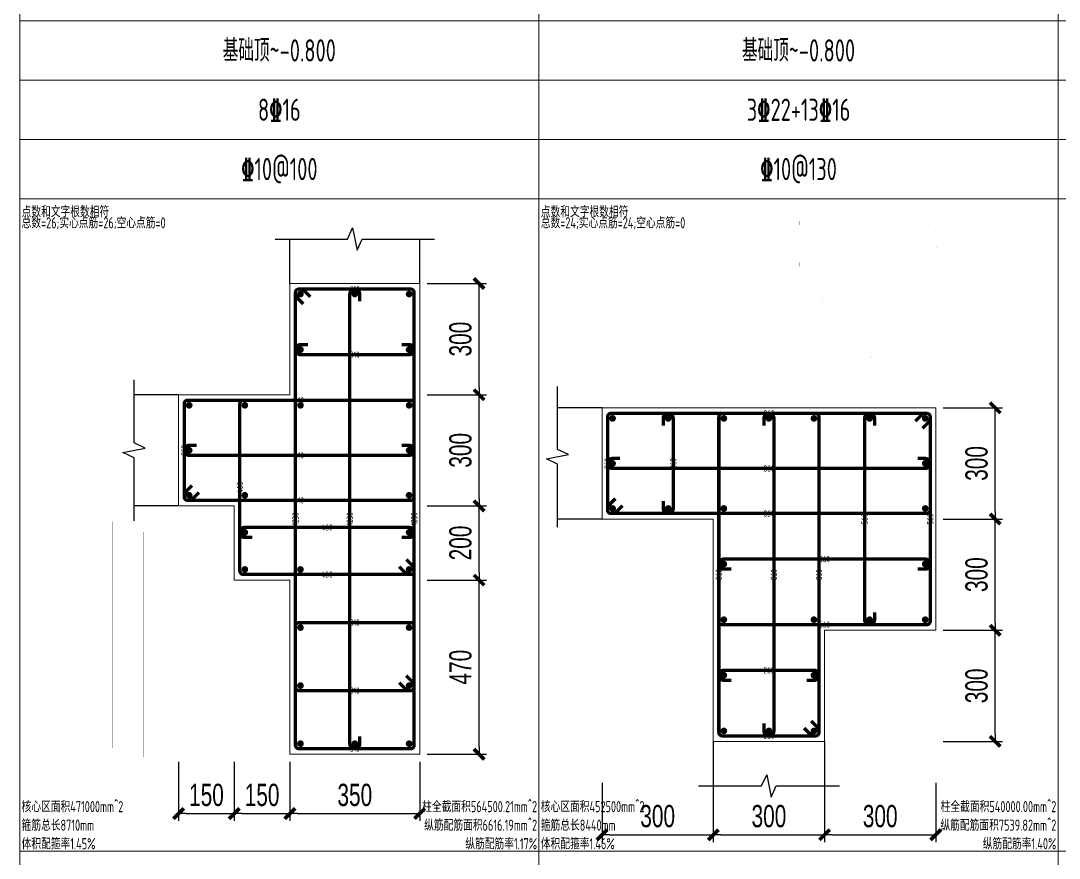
# Model space of a CAD drawing. Extents: x 5874492 to 7194610, y -939842 to -279257.
# Drawn here: x 6407375 to 6421375, y -471373 to -460077 of the extents above; entities that cross this region are included whole.
import ezdxf
from ezdxf.enums import TextEntityAlignment as Align

# ---------------------------------------------------------------- set-up
doc = ezdxf.new("R2010")
doc.units = 0
doc.header["$LTSCALE"] = 1000
for name, color, linetype, lineweight in [('S-大样-REIN', 1, 'Continuous', 20), ('S-大样-实线', 2, 'Continuous', 20), ('S-板-楼板负筋', 1, 'Continuous', 20), ('S-通用-TAB', 7, 'Continuous', 20)]:
    doc.layers.add(name, color=color, linetype=linetype, lineweight=lineweight)
for name, color, linetype in [('S-大样-实线-pdx', 7, 'Continuous'), ('z-计算配筋', 7, 'Continuous'), ('z-详图标注', 3, 'Continuous')]:
    doc.layers.add(name, color=color, linetype=linetype)
doc.layers.add('箍筋长度', color=3, linetype='Continuous', plot=False)
doc.layers.add('配箍校核', color=34, linetype='Continuous', plot=False)
doc.styles.add('BW_Dim', font='Bweng.shx', dxfattribs={"width": 0.7, "bigfont": 'hztxt.shx'})
doc.styles.add('BW_Rein', font='tssdeng.shx', dxfattribs={"width": 0.7, "bigfont": 'hztxt.shx'})
doc.dimstyles.new('Cyz_20_100', dxfattribs={"dimtxt": 300, "dimasz": 100, "dimexe": 100, "dimexo": 100, "dimgap": 100, "dimtad": 1, "dimdec": 0, "dimlfac": 0.2, "dimzin": 0, "dimdsep": 46, "dimtxsty": 'BW_Dim', "dimblk": '_bwk', "dimcen": 0, "dimclrt": 7, "dimadec": 0, "dimazin": 0, "dimtfac": 1, "dimtdec": 0, "dimtix": 1, "dimtmove": 2, "dimatfit": 0, "dimfxl": 0, "dimtolj": 1, "dimtzin": 0, "dimarcsym": 0})

# ---------------------------------------------------------------- blocks, each defined once
blk = doc.blocks.new('_bwk')
blk.add_line((-1, 0), (0, 0))
at = {"const_width": 0.5}
blk.add_lwpolyline([(-0.7, -0.7), (0.7, 0.7)], dxfattribs=at)
blk = doc.blocks.new('*D2159')
at = {"layer": 'Defpoints', "color": 0, "transparency": 16777216}
for p in [(6419711, -468298), (6420511, -468298), (6419711, -469798)]:
    blk.add_point(p, dxfattribs=at)
at = {"layer": 'z-详图标注', "color": 0, "lineweight": -2, "transparency": 16777216}
for p, q in [((6419811, -468298), (6420611, -468298)), ((6420511, -469698), (6420511, -468398)), ((6419811, -469798), (6420611, -469798))]:
    blk.add_line(p, q, dxfattribs=at)
at = {"layer": 'z-详图标注', "color": 0, "lineweight": -2, "transparency": 16777216, "xscale": 100, "yscale": 100, "zscale": 100}
for p, rotation in [((6420511, -468298), 90), ((6420511, -469798), 270)]:
    blk.add_blockref('_bwk', p, dxfattribs=dict(at, rotation=rotation))
at = {"layer": 'z-详图标注', "color": 7, "transparency": 16777216, "insert": (6420261, -469048), "char_height": 300, "attachment_point": 5, "rotation": 90, "style": 'BW_Dim'}
blk.add_mtext('\\A1;300', dxfattribs=at)
blk = doc.blocks.new('*D2160')
at = {"layer": 'Defpoints', "color": 0, "transparency": 16777216}
for p in [(6419711, -466798), (6420511, -466798), (6419711, -468298)]:
    blk.add_point(p, dxfattribs=at)
at = {"layer": 'z-详图标注', "color": 0, "lineweight": -2, "transparency": 16777216}
for p, q in [((6419811, -466798), (6420611, -466798)), ((6420511, -468198), (6420511, -466898)), ((6419811, -468298), (6420611, -468298))]:
    blk.add_line(p, q, dxfattribs=at)
at = {"layer": 'z-详图标注', "color": 0, "lineweight": -2, "transparency": 16777216, "xscale": 100, "yscale": 100, "zscale": 100}
for p, rotation in [((6420511, -466798), 90), ((6420511, -468298), 270)]:
    blk.add_blockref('_bwk', p, dxfattribs=dict(at, rotation=rotation))
at = {"layer": 'z-详图标注', "color": 7, "transparency": 16777216, "insert": (6420261, -467548), "char_height": 300, "attachment_point": 5, "rotation": 90, "style": 'BW_Dim'}
blk.add_mtext('\\A1;300', dxfattribs=at)
blk = doc.blocks.new('*D2161')
at = {"layer": 'Defpoints', "color": 0, "transparency": 16777216}
for p in [(6419711, -465298), (6420511, -465298), (6419711, -466798)]:
    blk.add_point(p, dxfattribs=at)
at = {"layer": 'z-详图标注', "color": 0, "lineweight": -2, "transparency": 16777216}
for p, q in [((6419811, -465298), (6420611, -465298)), ((6420511, -466698), (6420511, -465398)), ((6419811, -466798), (6420611, -466798))]:
    blk.add_line(p, q, dxfattribs=at)
at = {"layer": 'z-详图标注', "color": 0, "lineweight": -2, "transparency": 16777216, "xscale": 100, "yscale": 100, "zscale": 100}
for p, rotation in [((6420511, -465298), 90), ((6420511, -466798), 270)]:
    blk.add_blockref('_bwk', p, dxfattribs=dict(at, rotation=rotation))
at = {"layer": 'z-详图标注', "color": 7, "transparency": 16777216, "insert": (6420261, -466048), "char_height": 300, "attachment_point": 5, "rotation": 90, "style": 'BW_Dim'}
blk.add_mtext('\\A1;300', dxfattribs=at)
blk = doc.blocks.new('*D2162')
at = {"layer": 'Defpoints', "color": 0, "transparency": 16777216}
for p in [(6415211, -470257), (6416711, -470257), (6416711, -471057)]:
    blk.add_point(p, dxfattribs=at)
at = {"layer": 'z-详图标注', "color": 0, "lineweight": -2, "transparency": 16777216}
for p, q in [((6415211, -470357), (6415211, -471157)), ((6416711, -470357), (6416711, -471157)), ((6415311, -471057), (6416611, -471057))]:
    blk.add_line(p, q, dxfattribs=at)
at = {"layer": 'z-详图标注', "color": 0, "lineweight": -2, "transparency": 16777216, "xscale": 100, "yscale": 100, "zscale": 100, "rotation": 180}
blk.add_blockref('_bwk', (6415211, -471057), dxfattribs=at)
at = {"layer": 'z-详图标注', "color": 0, "lineweight": -2, "transparency": 16777216, "xscale": 100, "yscale": 100, "zscale": 100}
blk.add_blockref('_bwk', (6416711, -471057), dxfattribs=at)
at = {"layer": 'z-详图标注', "color": 7, "transparency": 16777216, "insert": (6415961, -470807), "char_height": 300, "attachment_point": 5, "style": 'BW_Dim'}
blk.add_mtext('\\A1;300', dxfattribs=at)
blk = doc.blocks.new('*D2163')
at = {"layer": 'Defpoints', "color": 0, "transparency": 16777216}
for p in [(6416711, -470257), (6418211, -470257), (6418211, -471057)]:
    blk.add_point(p, dxfattribs=at)
at = {"layer": 'z-详图标注', "color": 0, "lineweight": -2, "transparency": 16777216}
for p, q in [((6416711, -470357), (6416711, -471157)), ((6418211, -470357), (6418211, -471157)), ((6416811, -471057), (6418111, -471057))]:
    blk.add_line(p, q, dxfattribs=at)
at = {"layer": 'z-详图标注', "color": 0, "lineweight": -2, "transparency": 16777216, "xscale": 100, "yscale": 100, "zscale": 100, "rotation": 180}
blk.add_blockref('_bwk', (6416711, -471057), dxfattribs=at)
at = {"layer": 'z-详图标注', "color": 0, "lineweight": -2, "transparency": 16777216, "xscale": 100, "yscale": 100, "zscale": 100}
blk.add_blockref('_bwk', (6418211, -471057), dxfattribs=at)
at = {"layer": 'z-详图标注', "color": 7, "transparency": 16777216, "insert": (6417461, -470807), "char_height": 300, "attachment_point": 5, "style": 'BW_Dim'}
blk.add_mtext('\\A1;300', dxfattribs=at)
blk = doc.blocks.new('*D2164')
at = {"layer": 'Defpoints', "color": 0, "transparency": 16777216}
for p in [(6418211, -470257), (6419711, -470257), (6419711, -471057)]:
    blk.add_point(p, dxfattribs=at)
at = {"layer": 'z-详图标注', "color": 0, "lineweight": -2, "transparency": 16777216}
for p, q in [((6418211, -470357), (6418211, -471157)), ((6419711, -470357), (6419711, -471157)), ((6418311, -471057), (6419611, -471057))]:
    blk.add_line(p, q, dxfattribs=at)
at = {"layer": 'z-详图标注', "color": 0, "lineweight": -2, "transparency": 16777216, "xscale": 100, "yscale": 100, "zscale": 100, "rotation": 180}
blk.add_blockref('_bwk', (6418211, -471057), dxfattribs=at)
at = {"layer": 'z-详图标注', "color": 0, "lineweight": -2, "transparency": 16777216, "xscale": 100, "yscale": 100, "zscale": 100}
blk.add_blockref('_bwk', (6419711, -471057), dxfattribs=at)
at = {"layer": 'z-详图标注', "color": 7, "transparency": 16777216, "insert": (6418961, -470807), "char_height": 300, "attachment_point": 5, "style": 'BW_Dim'}
blk.add_mtext('\\A1;300', dxfattribs=at)
blk = doc.blocks.new('*D2220')
at = {"layer": 'Defpoints', "color": 0, "transparency": 16777216}
for p in [(6412753, -467621), (6413553, -467621), (6412753, -469971)]:
    blk.add_point(p, dxfattribs=at)
at = {"layer": 'z-详图标注', "color": 0, "lineweight": -2, "transparency": 16777216}
for p, q in [((6412853, -467621), (6413653, -467621)), ((6413553, -469871), (6413553, -467721)), ((6412853, -469971), (6413653, -469971))]:
    blk.add_line(p, q, dxfattribs=at)
at = {"layer": 'z-详图标注', "color": 0, "lineweight": -2, "transparency": 16777216, "xscale": 100, "yscale": 100, "zscale": 100}
for p, rotation in [((6413553, -467621), 90), ((6413553, -469971), 270)]:
    blk.add_blockref('_bwk', p, dxfattribs=dict(at, rotation=rotation))
at = {"layer": 'z-详图标注', "color": 7, "transparency": 16777216, "insert": (6413303, -468796), "char_height": 300, "attachment_point": 5, "rotation": 90, "style": 'BW_Dim'}
blk.add_mtext('\\A1;470', dxfattribs=at)
blk = doc.blocks.new('*D2221')
at = {"layer": 'Defpoints', "color": 0, "transparency": 16777216}
for p in [(6412753, -466621), (6413553, -466621), (6412753, -467621)]:
    blk.add_point(p, dxfattribs=at)
at = {"layer": 'z-详图标注', "color": 0, "lineweight": -2, "transparency": 16777216}
for p, q in [((6412853, -466621), (6413653, -466621)), ((6413553, -467521), (6413553, -466721)), ((6412853, -467621), (6413653, -467621))]:
    blk.add_line(p, q, dxfattribs=at)
at = {"layer": 'z-详图标注', "color": 0, "lineweight": -2, "transparency": 16777216, "xscale": 100, "yscale": 100, "zscale": 100}
for p, rotation in [((6413553, -466621), 90), ((6413553, -467621), 270)]:
    blk.add_blockref('_bwk', p, dxfattribs=dict(at, rotation=rotation))
at = {"layer": 'z-详图标注', "color": 7, "transparency": 16777216, "insert": (6413303, -467121), "char_height": 300, "attachment_point": 5, "rotation": 90, "style": 'BW_Dim'}
blk.add_mtext('\\A1;200', dxfattribs=at)
blk = doc.blocks.new('*D2222')
at = {"layer": 'Defpoints', "color": 0, "transparency": 16777216}
for p in [(6412753, -465121), (6413553, -465121), (6412753, -466621)]:
    blk.add_point(p, dxfattribs=at)
at = {"layer": 'z-详图标注', "color": 0, "lineweight": -2, "transparency": 16777216}
for p, q in [((6412853, -465121), (6413653, -465121)), ((6413553, -466521), (6413553, -465221)), ((6412853, -466621), (6413653, -466621))]:
    blk.add_line(p, q, dxfattribs=at)
at = {"layer": 'z-详图标注', "color": 0, "lineweight": -2, "transparency": 16777216, "xscale": 100, "yscale": 100, "zscale": 100}
for p, rotation in [((6413553, -465121), 90), ((6413553, -466621), 270)]:
    blk.add_blockref('_bwk', p, dxfattribs=dict(at, rotation=rotation))
at = {"layer": 'z-详图标注', "color": 7, "transparency": 16777216, "insert": (6413303, -465871), "char_height": 300, "attachment_point": 5, "rotation": 90, "style": 'BW_Dim'}
blk.add_mtext('\\A1;300', dxfattribs=at)
blk = doc.blocks.new('*D2223')
at = {"layer": 'Defpoints', "color": 0, "transparency": 16777216}
for p in [(6412753, -463621), (6413553, -463621), (6412753, -465121)]:
    blk.add_point(p, dxfattribs=at)
at = {"layer": 'z-详图标注', "color": 0, "lineweight": -2, "transparency": 16777216}
for p, q in [((6412853, -463621), (6413653, -463621)), ((6413553, -465021), (6413553, -463721)), ((6412853, -465121), (6413653, -465121))]:
    blk.add_line(p, q, dxfattribs=at)
at = {"layer": 'z-详图标注', "color": 0, "lineweight": -2, "transparency": 16777216, "xscale": 100, "yscale": 100, "zscale": 100}
for p, rotation in [((6413553, -463621), 90), ((6413553, -465121), 270)]:
    blk.add_blockref('_bwk', p, dxfattribs=dict(at, rotation=rotation))
at = {"layer": 'z-详图标注', "color": 7, "transparency": 16777216, "insert": (6413303, -464371), "char_height": 300, "attachment_point": 5, "rotation": 90, "style": 'BW_Dim'}
blk.add_mtext('\\A1;300', dxfattribs=at)
blk = doc.blocks.new('*D2224')
at = {"layer": 'Defpoints', "color": 0, "transparency": 16777216}
for p in [(6409503, -469971), (6410253, -469971), (6410253, -470771)]:
    blk.add_point(p, dxfattribs=at)
at = {"layer": 'z-详图标注', "color": 0, "lineweight": -2, "transparency": 16777216}
for p, q in [((6409503, -470071), (6409503, -470871)), ((6410253, -470071), (6410253, -470871)), ((6409603, -470771), (6410153, -470771))]:
    blk.add_line(p, q, dxfattribs=at)
at = {"layer": 'z-详图标注', "color": 0, "lineweight": -2, "transparency": 16777216, "xscale": 100, "yscale": 100, "zscale": 100, "rotation": 180}
blk.add_blockref('_bwk', (6409503, -470771), dxfattribs=at)
at = {"layer": 'z-详图标注', "color": 0, "lineweight": -2, "transparency": 16777216, "xscale": 100, "yscale": 100, "zscale": 100}
blk.add_blockref('_bwk', (6410253, -470771), dxfattribs=at)
at = {"layer": 'z-详图标注', "color": 7, "transparency": 16777216, "insert": (6409878, -470521), "char_height": 300, "attachment_point": 5, "style": 'BW_Dim'}
blk.add_mtext('\\A1;150', dxfattribs=at)
blk = doc.blocks.new('*D2225')
at = {"layer": 'Defpoints', "color": 0, "transparency": 16777216}
for p in [(6410253, -469971), (6411003, -469971), (6411003, -470771)]:
    blk.add_point(p, dxfattribs=at)
at = {"layer": 'z-详图标注', "color": 0, "lineweight": -2, "transparency": 16777216}
for p, q in [((6410253, -470071), (6410253, -470871)), ((6411003, -470071), (6411003, -470871)), ((6410353, -470771), (6410903, -470771))]:
    blk.add_line(p, q, dxfattribs=at)
at = {"layer": 'z-详图标注', "color": 0, "lineweight": -2, "transparency": 16777216, "xscale": 100, "yscale": 100, "zscale": 100, "rotation": 180}
blk.add_blockref('_bwk', (6410253, -470771), dxfattribs=at)
at = {"layer": 'z-详图标注', "color": 0, "lineweight": -2, "transparency": 16777216, "xscale": 100, "yscale": 100, "zscale": 100}
blk.add_blockref('_bwk', (6411003, -470771), dxfattribs=at)
at = {"layer": 'z-详图标注', "color": 7, "transparency": 16777216, "insert": (6410628, -470521), "char_height": 300, "attachment_point": 5, "style": 'BW_Dim'}
blk.add_mtext('\\A1;150', dxfattribs=at)
blk = doc.blocks.new('*D2226')
at = {"layer": 'Defpoints', "color": 0, "transparency": 16777216}
for p in [(6411003, -469971), (6412753, -469971), (6412753, -470771)]:
    blk.add_point(p, dxfattribs=at)
at = {"layer": 'z-详图标注', "color": 0, "lineweight": -2, "transparency": 16777216}
for p, q in [((6411003, -470071), (6411003, -470871)), ((6412753, -470071), (6412753, -470871)), ((6411103, -470771), (6412653, -470771))]:
    blk.add_line(p, q, dxfattribs=at)
at = {"layer": 'z-详图标注', "color": 0, "lineweight": -2, "transparency": 16777216, "xscale": 100, "yscale": 100, "zscale": 100, "rotation": 180}
blk.add_blockref('_bwk', (6411003, -470771), dxfattribs=at)
at = {"layer": 'z-详图标注', "color": 0, "lineweight": -2, "transparency": 16777216, "xscale": 100, "yscale": 100, "zscale": 100}
blk.add_blockref('_bwk', (6412753, -470771), dxfattribs=at)
at = {"layer": 'z-详图标注', "color": 7, "transparency": 16777216, "insert": (6411878, -470521), "char_height": 300, "attachment_point": 5, "style": 'BW_Dim'}
blk.add_mtext('\\A1;350', dxfattribs=at)

msp = doc.modelspace()

# ---------------------------------------------------------------- linework, layer by layer
at = {"layer": 'S-大样-REIN', "const_width": 45}
for points in [[(6411122.9, -463763.4, 1), (6411167.9, -463763.4, 1)], [(6411855.4, -463763.4, 1), (6411900.4, -463763.4, 1)], [(6412587.9, -463763.4, 1), (6412632.9, -463763.4, 1)], [(6411122.9, -464513.4, 1), (6411167.9, -464513.4, 1)], [(6412587.9, -464513.4, 1), (6412632.9, -464513.4, 1)], [(6409622.9, -465263.4, 1), (6409667.9, -465263.4, 1)], [(6410372.9, -465263.4, 1), (6410417.9, -465263.4, 1)], [(6411122.9, -465263.4, 1), (6411167.9, -465263.4, 1)], [(6412587.9, -465263.4, 1), (6412632.9, -465263.4, 1)], [(6415330.7, -465440.6, 1), (6415375.7, -465440.6, 1)], [(6416080.7, -465440.6, 1), (6416125.7, -465440.6, 1)], [(6416830.7, -465440.6, 1), (6416875.7, -465440.6, 1)], [(6417438.2, -465440.6, 1), (6417483.2, -465440.6, 1)], [(6418045.7, -465440.6, 1), (6418090.7, -465440.6, 1)], [(6418795.7, -465440.6, 1), (6418840.7, -465440.6, 1)], [(6419545.7, -465440.6, 1), (6419590.7, -465440.6, 1)], [(6409622.9, -465870.9, 1), (6409667.9, -465870.9, 1)], [(6412587.9, -465870.9, 1), (6412632.9, -465870.9, 1)], [(6415330.7, -466048.1, 1), (6415375.7, -466048.1, 1)], [(6419545.7, -466048.1, 1), (6419590.7, -466048.1, 1)], [(6409622.9, -466478.4, 1), (6409667.9, -466478.4, 1)], [(6410372.9, -466478.4, 1), (6410417.9, -466478.4, 1)], [(6412587.9, -466478.4, 1), (6412632.9, -466478.4, 1)], [(6415330.7, -466655.6, 1), (6415375.7, -466655.6, 1)], [(6416080.7, -466655.6, 1), (6416125.7, -466655.6, 1)], [(6416830.7, -466655.6, 1), (6416875.7, -466655.6, 1)], [(6419545.7, -466655.6, 1), (6419590.7, -466655.6, 1)], [(6410372.9, -466978.4, 1), (6410417.9, -466978.4, 1)], [(6412587.9, -466978.4, 1), (6412632.9, -466978.4, 1)], [(6410372.9, -467478.4, 1), (6410417.9, -467478.4, 1)], [(6411122.9, -467478.4, 1), (6411167.9, -467478.4, 1)], [(6412587.9, -467478.4, 1), (6412632.9, -467478.4, 1)], [(6416830.7, -467405.6, 1), (6416875.7, -467405.6, 1)], [(6419545.7, -467405.6, 1), (6419590.7, -467405.6, 1)], [(6416830.7, -468155.6, 1), (6416875.7, -468155.6, 1)], [(6418045.7, -468155.6, 1), (6418090.7, -468155.6, 1)], [(6418795.7, -468155.6, 1), (6418840.7, -468155.6, 1)], [(6419545.7, -468155.6, 1), (6419590.7, -468155.6, 1)], [(6411122.9, -468261.7, 1), (6411167.9, -468261.7, 1)], [(6412587.9, -468261.7, 1), (6412632.9, -468261.7, 1)], [(6416830.7, -468905.6, 1), (6416875.7, -468905.6, 1)], [(6418045.7, -468905.6, 1), (6418090.7, -468905.6, 1)], [(6411122.9, -469045, 1), (6411167.9, -469045, 1)], [(6412587.9, -469045, 1), (6412632.9, -469045, 1)], [(6416830.7, -469655.6, 1), (6416875.7, -469655.6, 1)], [(6417438.2, -469655.6, 1), (6417483.2, -469655.6, 1)], [(6418045.7, -469655.6, 1), (6418090.7, -469655.6, 1)], [(6411122.9, -469828.4, 1), (6411167.9, -469828.4, 1)], [(6411855.4, -469828.4, 1), (6411900.4, -469828.4, 1)], [(6412587.9, -469828.4, 1), (6412632.9, -469828.4, 1)]]:
    msp.add_lwpolyline(points, format="xyb", close=True, dxfattribs=at)
at = {"layer": 'S-大样-实线'}
msp.add_lwpolyline([(6412752.9, -469970.9), (6411002.9, -469970.9), (6411002.9, -467620.9), (6410252.9, -467620.9), (6410252.9, -466620.9), (6409502.9, -466620.9), (6409502.9, -465120.9), (6411002.9, -465120.9), (6411002.9, -463620.9), (6412752.9, -463620.9), (6412752.9, -469970.9)], dxfattribs=at)
msp.add_lwpolyline([(6416710.7, -466798.1), (6415210.7, -466798.1), (6415210.7, -465298.1), (6419710.7, -465298.1), (6419710.7, -468298.1), (6418210.7, -468298.1), (6418210.7, -469798.1), (6416710.7, -469798.1)], close=True, dxfattribs=at)
at = {"layer": 'S-大样-实线-pdx'}
for points in [[(6410802.9, -463020.9), (6411777.9, -463020.9), (6411847.9, -462870.9), (6411907.9, -463170.9), (6411977.9, -463020.9), (6412952.9, -463020.9)], [(6411002.9, -463620.9), (6411002.9, -463020.9)], [(6412752.9, -463620.9), (6412752.9, -463020.9)], [(6408902.9, -466820.9), (6408902.9, -465970.9), (6408752.9, -465900.9), (6409052.9, -465840.9), (6408902.9, -465770.9), (6408902.9, -464920.9)], [(6414610.7, -466908.1), (6414610.7, -466058.1), (6414460.7, -465988.1), (6414760.7, -465928.1), (6414610.7, -465858.1), (6414610.7, -465008.1)], [(6409502.9, -465120.9), (6408902.9, -465120.9)], [(6415210.7, -465298.1), (6414610.7, -465298.1)], [(6409502.9, -466620.9), (6408902.9, -466620.9)], [(6415210.7, -466798.1), (6414610.7, -466798.1)], [(6416710.7, -469798.1), (6416710.7, -470398.1)], [(6418210.7, -469798.1), (6418210.7, -470398.1)], [(6416510.7, -470398.1), (6417360.7, -470398.1), (6417430.7, -470248.1), (6417490.7, -470548.1), (6417560.7, -470398.1), (6418410.7, -470398.1)]]:
    msp.add_lwpolyline(points, dxfattribs=at)
at = {"layer": 'S-板-楼板负筋'}
for points, const_width in [([(6417873.2, -462829.8), (6417873.2, -462779.8, -1), (6417940.7, -462779.8), (6417940.7, -463387.3, -1), (6417873.2, -463387.3), (6417873.2, -463337.3)], 0.1), ([(6419620.2, -462921.8), (6419666.2, -462875.9, 0.1989124), (6419673.2, -462858.9), (6419673.2, -462845.1, 0.4142136), (6419649.2, -462821.1), (6418272.2, -462821.1, 0.4142136), (6418248.2, -462845.1), (6418248.2, -464222.1, 0.4142136), (6418272.2, -464246.1), (6419649.2, -464246.1, 0.4142136), (6419673.2, -464222.1), (6419673.2, -462845.1, 0.4142136), (6419649.2, -462821.1), (6419635.4, -462821.1, 0.1989124), (6419618.4, -462828.1), (6419572.5, -462874.1)], 0.1), ([(6418552, -462829.8), (6418552, -462779.8, -1), (6418619.5, -462779.8), (6418619.5, -464887.3, -1), (6418552, -464887.3), (6418552, -464837.3)], 0.1), ([(6417494.9, -463451.6), (6417449, -463497.6, 0.1989124), (6417442, -463514.6), (6417442, -463528.3, 0.4142136), (6417466, -463552.3), (6419593, -463552.3, 0.4142136), (6419617, -463528.3), (6419617, -462901.3, 0.4142136), (6419593, -462877.3), (6417466, -462877.3, 0.4142136), (6417442, -462901.3), (6417442, -463528.3, 0.4142136), (6417466, -463552.3), (6417479.7, -463552.3, 0.1989124), (6417496.7, -463545.3), (6417542.7, -463499.4)], 0.1), ([(6418878.7, -464999.4), (6418924.7, -465045.3, 0.1989124), (6418941.7, -465052.3), (6418955.5, -465052.3, 0.4142136), (6418979.5, -465028.3), (6418979.5, -462901.3, 0.4142136), (6418955.5, -462877.3), (6418328.5, -462877.3, 0.4142136), (6418304.5, -462901.3), (6418304.5, -465028.3, 0.4142136), (6418328.5, -465052.3), (6418955.5, -465052.3, 0.4142136), (6418979.5, -465028.3), (6418979.5, -465014.6, 0.1989124), (6418972.4, -464997.6), (6418926.5, -464951.6)], 0.1), ([(6419298.2, -464237.3), (6419298.2, -464287.3, -1), (6419230.7, -464287.3), (6419230.7, -462929.8, -1), (6419298.2, -462929.8), (6419298.2, -462979.8)], 0.1), ([(6419664.5, -463124.8), (6419714.5, -463124.8, -1), (6419714.5, -463192.3), (6417607, -463192.3, -1), (6417607, -463124.8), (6417657, -463124.8)], 0.1), ([(6411279.3, -463801.9), (6411187.4, -463709.9, 0.1989124), (6411153.4, -463695.9), (6411125.9, -463695.9, 0.4142136), (6411077.9, -463743.9), (6411077.9, -469847.9, 0.4142136), (6411125.9, -469895.9), (6412629.9, -469895.9, 0.4142136), (6412677.9, -469847.9), (6412677.9, -463743.9, 0.4142136), (6412629.9, -463695.9), (6411125.9, -463695.9, 0.4142136), (6411077.9, -463743.9), (6411077.9, -463771.5, 0.1989124), (6411091.9, -463805.4), (6411183.8, -463897.3)], 45), ([(6411945.4, -469728.4), (6411945.4, -469828.4, -1), (6411810.4, -469828.4), (6411810.4, -463763.4, -1), (6411945.4, -463763.4), (6411945.4, -463863.4)], 45), ([(6418257, -463871.1), (6418207, -463871.1, -1), (6418207, -463803.6), (6419564.5, -463803.6, -1), (6419564.5, -463871.1), (6419514.5, -463871.1)], 0.1), ([(6412510.4, -464445.9), (6412610.4, -464445.9, -1), (6412610.4, -464580.9), (6411145.4, -464580.9, -1), (6411145.4, -464445.9), (6411245.4, -464445.9)], 45), ([(6418257, -464621.1), (6418207, -464621.1, -1), (6418207, -464553.6), (6418814.5, -464553.6, -1), (6418814.5, -464621.1), (6418764.5, -464621.1)], 0.1), ([(6409683.8, -466344.4), (6409591.9, -466436.4, 0.1989124), (6409577.9, -466470.3), (6409577.9, -466497.9, 0.4142136), (6409625.9, -466545.9), (6412629.9, -466545.9, 0.4142136), (6412677.9, -466497.9), (6412677.9, -465243.9, 0.4142136), (6412629.9, -465195.9), (6409625.9, -465195.9, 0.4142136), (6409577.9, -465243.9), (6409577.9, -466497.9, 0.4142136), (6409625.9, -466545.9), (6409653.4, -466545.9, 0.1989124), (6409687.4, -466531.8), (6409779.3, -466439.9)], 45), ([(6412476.4, -467439.9), (6412568.3, -467531.8, 0.1989124), (6412602.3, -467545.9), (6412629.9, -467545.9, 0.4142136), (6412677.9, -467497.9), (6412677.9, -465243.9, 0.4142136), (6412629.9, -465195.9), (6410375.9, -465195.9, 0.4142136), (6410327.9, -465243.9), (6410327.9, -467497.9, 0.4142136), (6410375.9, -467545.9), (6412629.9, -467545.9, 0.4142136), (6412677.9, -467497.9), (6412677.9, -467470.3, 0.1989124), (6412663.8, -467436.4), (6412571.9, -467344.4)], 45), ([(6415391.7, -466521.7), (6415299.8, -466613.6, 0.1989124), (6415285.7, -466647.5), (6415285.7, -466675.1, 0.4142136), (6415333.7, -466723.1), (6419587.7, -466723.1, 0.4142136), (6419635.7, -466675.1), (6419635.7, -465421.1, 0.4142136), (6419587.7, -465373.1), (6415333.7, -465373.1, 0.4142136), (6415285.7, -465421.1), (6415285.7, -466675.1, 0.4142136), (6415333.7, -466723.1), (6415361.3, -466723.1, 0.1989124), (6415395.2, -466709), (6415487.1, -466617.1)], 45), ([(6416035.7, -465540.6), (6416035.7, -465440.6, -1), (6416170.7, -465440.6), (6416170.7, -466655.6, -1), (6416035.7, -466655.6), (6416035.7, -466555.6)], 45), ([(6419529.7, -465574.5), (6419621.6, -465482.6, 0.1989124), (6419635.7, -465448.7), (6419635.7, -465421.1, 0.4142136), (6419587.7, -465373.1), (6416833.7, -465373.1, 0.4142136), (6416785.7, -465421.1), (6416785.7, -468175.1, 0.4142136), (6416833.7, -468223.1), (6419587.7, -468223.1, 0.4142136), (6419635.7, -468175.1), (6419635.7, -465421.1, 0.4142136), (6419587.7, -465373.1), (6419560.1, -465373.1, 0.1989124), (6419526.2, -465387.2), (6419434.3, -465479.1)], 45), ([(6417934.3, -469617.1), (6418026.2, -469709, 0.1989124), (6418060.1, -469723.1), (6418087.7, -469723.1, 0.4142136), (6418135.7, -469675.1), (6418135.7, -465421.1, 0.4142136), (6418087.7, -465373.1), (6416833.7, -465373.1, 0.4142136), (6416785.7, -465421.1), (6416785.7, -469675.1, 0.4142136), (6416833.7, -469723.1), (6418087.7, -469723.1, 0.4142136), (6418135.7, -469675.1), (6418135.7, -469647.5, 0.1989124), (6418121.6, -469613.6), (6418029.7, -469521.7)], 45), ([(6417393.2, -465540.6), (6417393.2, -465440.6, -1), (6417528.2, -465440.6), (6417528.2, -469655.6, -1), (6417393.2, -469655.6), (6417393.2, -469555.6)], 45), ([(6418885.7, -468055.6), (6418885.7, -468155.6, -1), (6418750.7, -468155.6), (6418750.7, -465440.6, -1), (6418885.7, -465440.6), (6418885.7, -465540.6)], 45), ([(6412510.4, -465803.4), (6412610.4, -465803.4, -1), (6412610.4, -465938.4), (6409645.4, -465938.4, -1), (6409645.4, -465803.4), (6409745.4, -465803.4)], 45), ([(6419468.2, -465980.6), (6419568.2, -465980.6, -1), (6419568.2, -466115.6), (6415353.2, -466115.6, -1), (6415353.2, -465980.6), (6415453.2, -465980.6)], 45), ([(6408712.1, -466863.1), (6408666.2, -466817.1, 0.1989124), (6408649.2, -466810.1), (6408635.4, -466810.1, 0.4142136), (6408611.4, -466834.1), (6408611.4, -469886.1, 0.4142136), (6408635.4, -469910.1), (6409387.4, -469910.1, 0.4142136), (6409411.4, -469886.1), (6409411.4, -466834.1, 0.4142136), (6409387.4, -466810.1), (6408635.4, -466810.1, 0.4142136), (6408611.4, -466834.1), (6408611.4, -466847.9, 0.1989124), (6408618.4, -466864.8), (6408664.4, -466910.8)], 0.1), ([(6410495.4, -467045.9), (6410395.4, -467045.9, -1), (6410395.4, -466910.9), (6412610.4, -466910.9, -1), (6412610.4, -467045.9), (6412510.4, -467045.9)], 45), ([(6409101.4, -469957.6), (6409101.4, -470007.6, -1), (6409033.9, -470007.6), (6409033.9, -466975.1, -1), (6409101.4, -466975.1), (6409101.4, -467025.1)], 0.1), ([(6409458.9, -467241.3), (6409508.9, -467241.3, -1), (6409508.9, -467308.8), (6408776.4, -467308.8, -1), (6408776.4, -467241.3), (6408826.4, -467241.3)], 0.1), ([(6416953.2, -467473.1), (6416853.2, -467473.1, -1), (6416853.2, -467338.1), (6419568.2, -467338.1, -1), (6419568.2, -467473.1), (6419468.2, -467473.1)], 45), ([(6407914.4, -468246.8), (6407868.4, -468292.8, 0.1989124), (6407861.4, -468309.8), (6407861.4, -468323.6, 0.4142136), (6407885.4, -468347.6), (6409387.4, -468347.6, 0.4142136), (6409411.4, -468323.6), (6409411.4, -467696.6, 0.4142136), (6409387.4, -467672.6), (6407885.4, -467672.6, 0.4142136), (6407861.4, -467696.6), (6407861.4, -468323.6, 0.4142136), (6407885.4, -468347.6), (6407899.2, -468347.6, 0.1989124), (6407916.2, -468340.5), (6407962.1, -468294.6)], 0.1), ([(6409366.9, -468738.3), (6409412.9, -468784.3, 0.1989124), (6409429.9, -468791.3), (6409443.7, -468791.3, 0.4142136), (6409467.7, -468767.3), (6409467.7, -467640.3, 0.4142136), (6409443.7, -467616.3), (6408316.7, -467616.3, 0.4142136), (6408292.7, -467640.3), (6408292.7, -468767.3, 0.4142136), (6408316.7, -468791.3), (6409443.7, -468791.3, 0.4142136), (6409467.7, -468767.3), (6409467.7, -468753.5, 0.1989124), (6409460.6, -468736.6), (6409414.7, -468690.6)], 0.1), ([(6409458.9, -467920.1), (6409508.9, -467920.1, -1), (6409508.9, -467987.6), (6408026.4, -467987.6, -1), (6408026.4, -467920.1), (6408076.4, -467920.1)], 0.1), ([(6412571.9, -468911.1), (6412663.8, -469003, -0.1989124), (6412677.9, -469037), (6412677.9, -469064.5, -0.4142136), (6412629.9, -469112.5), (6411125.9, -469112.5, -0.4142136), (6411077.9, -469064.5), (6411077.9, -468242.2, -0.4142136), (6411125.9, -468194.2), (6412629.9, -468194.2, -0.4142136), (6412677.9, -468242.2), (6412677.9, -469064.5, -0.4142136), (6412629.9, -469112.5), (6412602.3, -469112.5, -0.1989124), (6412568.3, -469098.5), (6412476.4, -469006.6)], 45), ([(6408301.4, -468541.3), (6408251.4, -468541.3, -1), (6408251.4, -468473.8), (6409358.9, -468473.8, -1), (6409358.9, -468541.3), (6409308.9, -468541.3)], 0.1), ([(6416953.2, -468973.1), (6416853.2, -468973.1, -1), (6416853.2, -468838.1), (6418068.2, -468838.1, -1), (6418068.2, -468973.1), (6417968.2, -468973.1)], 45), ([(6409339.7, -469473.9), (6409385.6, -469519.9, -0.1989124), (6409392.7, -469536.9), (6409392.7, -469550.7, -0.4142136), (6409368.7, -469574.7), (6408616.7, -469574.7, -0.4142136), (6408592.7, -469550.7), (6408592.7, -469139.5, -0.4142136), (6408616.7, -469115.5), (6409368.7, -469115.5, -0.4142136), (6409392.7, -469139.5), (6409392.7, -469550.7, -0.4142136), (6409368.7, -469574.7), (6409354.9, -469574.7, -0.1989124), (6409337.9, -469567.6), (6409291.9, -469521.7)], 0.1)]:
    msp.add_lwpolyline(points, format="xyb", dxfattribs=dict(at, const_width=const_width))
at = {"layer": 'S-通用-TAB'}
for points in [[(6407360.7, -462477.1), (6407360.7, -450477.1), (6414360.7, -450477.1), (6414360.7, -462477.1), (6407360.7, -462477.1), (6407360.7, -459277.1), (6414360.7, -459277.1), (6414360.7, -460077.1), (6407360.7, -460077.1), (6407360.7, -460877.1), (6414360.7, -460877.1), (6414360.7, -461677.1), (6407360.7, -461677.1), (6407360.7, -462477.1)], [(6414360.7, -462477.1), (6414360.7, -450477.1), (6421360.7, -450477.1), (6421360.7, -462477.1), (6414360.7, -462477.1), (6414360.7, -459277.1), (6421360.7, -459277.1), (6421360.7, -460077.1), (6414360.7, -460077.1), (6414360.7, -460877.1), (6421360.7, -460877.1), (6421360.7, -461677.1), (6414360.7, -461677.1), (6414360.7, -462477.1)], [(6421360.7, -462477.1), (6421360.7, -450477.1), (6428360.7, -450477.1), (6428360.7, -462477.1), (6421360.7, -462477.1), (6421360.7, -459277.1), (6428360.7, -459277.1), (6428360.7, -460077.1), (6421360.7, -460077.1), (6421360.7, -460877.1), (6428360.7, -460877.1), (6428360.7, -461677.1), (6421360.7, -461677.1), (6421360.7, -462477.1)], [(6407360.7, -474477.1), (6407360.7, -462477.1), (6414360.7, -462477.1), (6414360.7, -474477.1), (6407360.7, -474477.1), (6407360.7, -471277.1), (6414360.7, -471277.1), (6414360.7, -472077.1), (6407360.7, -472077.1), (6407360.7, -472877.1), (6414360.7, -472877.1), (6414360.7, -473677.1), (6407360.7, -473677.1), (6407360.7, -474477.1)], [(6414360.7, -474477.1), (6414360.7, -462477.1), (6421360.7, -462477.1), (6421360.7, -474477.1), (6414360.7, -474477.1), (6414360.7, -471277.1), (6421360.7, -471277.1), (6421360.7, -472077.1), (6414360.7, -472077.1), (6414360.7, -472877.1), (6421360.7, -472877.1), (6421360.7, -473677.1), (6414360.7, -473677.1), (6414360.7, -474477.1)], [(6421360.7, -474477.1), (6421360.7, -462477.1), (6428360.7, -462477.1), (6428360.7, -474477.1), (6421360.7, -474477.1), (6421360.7, -471277.1), (6428360.7, -471277.1), (6428360.7, -472077.1), (6421360.7, -472077.1), (6421360.7, -472877.1), (6428360.7, -472877.1), (6428360.7, -473677.1), (6421360.7, -473677.1), (6421360.7, -474477.1)]]:
    msp.add_lwpolyline(points, dxfattribs=at)

# ---------------------------------------------------------------- texts
at = {"layer": 'z-计算配筋', "style": 'BW_Rein', "width": 0.7}
for s, p in [('基础顶~-0.800', (6410860.7, -460477.1)), ('基础顶~-0.800', (6417860.7, -460477.1)), ('8\x8416', (6410860.7, -461277.1)), ('3\x8422+13\x8416', (6417860.7, -461277.1)), ('\x8410@100', (6410860.7, -462077.1)), ('\x8410@130', (6417860.7, -462077.1))]:
    msp.add_text(s, height=300, dxfattribs=at).set_placement(p, align=Align.MIDDLE_CENTER)
at = {"layer": '箍筋长度', "style": 'BW_Rein', "width": 0.7}
for s, p in [('310', (6411877.9, -463695.9)), ('310', (6411877.9, -464580.9)), ('610', (6411127.9, -465195.9)), ('860', (6417460.7, -465373.1)), ('610', (6411127.9, -465938.4)), ('860', (6417460.7, -466115.6)), ('610', (6411127.9, -466545.9)), ('860', (6417460.7, -466723.1)), ('460', (6411502.9, -466910.9)), ('560', (6418210.7, -467338.1)), ('460', (6411502.9, -467545.9)), ('310', (6411877.9, -468194.2)), ('560', (6418210.7, -468223.1)), ('310', (6411877.9, -469112.5)), ('310', (6411877.9, -469895.9))]:
    msp.add_text(s, height=85, dxfattribs=at).set_placement(p, align=Align.MIDDLE_CENTER)
for s, rotation, p in [('260', 90, (6409577.9, -465870.9)), ('260', 90, (6415285.7, -466048.1)), ('260', 90, (6416170.7, -466048.1)), ('460', 90, (6410327.9, -466370.9)), ('1230', 90, (6411077.9, -466795.9)), ('1230', 90, (6411810.4, -466795.9)), ('1230', 90, (6412677.9, -466795.9)), ('560', 90, (6418750.7, -466798.1)), ('560', 90, (6419635.7, -466798.1)), ('860', 90, (6416785.7, -467548.1)), ('860', 90, (6417528.2, -467548.1)), ('860', 90, (6418135.7, -467548.1)), ('260', 360, (6417460.7, -468838.1)), ('260', 360, (6417460.7, -469723.1))]:
    msp.add_text(s, height=85, rotation=rotation, dxfattribs=at).set_placement(p, align=Align.MIDDLE_CENTER)
at = {"layer": '配箍校核', "style": 'BW_Rein', "width": 0.7}
for s, p in [('点数和文字根数相符', (6407385.7, -462727.1)), ('点数和文字根数相符', (6414385.7, -462727.1)), ('总数=26;实心点筋=26;空心点筋=0', (6407385.7, -462877.1)), ('总数=24;实心点筋=24;空心点筋=0', (6414385.7, -462877.1)), ('核心区面积471000mm^ 2', (6407385.7, -470752.1)), ('核心区面积452500mm^ 2', (6414385.7, -470752.1)), ('箍筋总长8710mm', (6407385.7, -471002.1)), ('箍筋总长8440mm', (6414385.7, -471002.1)), ('体积配箍率1.45%', (6407385.7, -471252.1)), ('体积配箍率1.46%', (6414385.7, -471252.1))]:
    msp.add_text(s, height=150, dxfattribs=at).set_placement(p)
for s, p in [('柱全截面积564500.21mm^ 2', (6414335.7, -470752.1)), ('柱全截面积540000.00mm^ 2', (6421335.7, -470752.1)), ('纵筋配筋面积6616.19mm^ 2', (6414335.7, -471002.1)), ('纵筋配筋面积7539.82mm^ 2', (6421335.7, -471002.1)), ('纵筋配筋率1.17%', (6414335.7, -471252.1)), ('纵筋配筋率1.40%', (6421335.7, -471252.1))]:
    msp.add_text(s, height=150, dxfattribs=at).set_placement(p, align=Align.RIGHT)

# ---------------------------------------------------------------- dimensions: what is measured, and where the dimension line sits
at = {"layer": 'z-详图标注'}
for base, p1, p2, picture, middle in [((6413552.9, -463620.9), (6412752.9, -465120.9), (6412752.9, -463620.9), '*D2223', (6413302.9, -464370.9)), ((6413552.9, -465120.9), (6412752.9, -466620.9), (6412752.9, -465120.9), '*D2222', (6413302.9, -465870.9)), ((6420510.7, -465298.1), (6419710.7, -466798.1), (6419710.7, -465298.1), '*D2161', (6420260.7, -466048.1)), ((6413552.9, -466620.9), (6412752.9, -467620.9), (6412752.9, -466620.9), '*D2221', (6413302.9, -467120.9)), ((6420510.7, -466798.1), (6419710.7, -468298.1), (6419710.7, -466798.1), '*D2160', (6420260.7, -467548.1)), ((6413552.9, -467620.9), (6412752.9, -469970.9), (6412752.9, -467620.9), '*D2220', (6413302.9, -468795.9)), ((6420510.7, -468298.1), (6419710.7, -469798.1), (6419710.7, -468298.1), '*D2159', (6420260.7, -469048.1))]:
    dim = msp.add_linear_dim(base=base, p1=p1, p2=p2, angle=90, dimstyle='Cyz_20_100', dxfattribs=at)
    dim.commit()
    dim.dimension.update_dxf_attribs({"geometry": picture, "text_midpoint": middle})
for base, p1, p2, picture, middle in [((6410252.9, -470770.9), (6409502.9, -469970.9), (6410252.9, -469970.9), '*D2224', (6409877.9, -470520.9)), ((6411002.9, -470770.9), (6410252.9, -469970.9), (6411002.9, -469970.9), '*D2225', (6410627.9, -470520.9)), ((6412752.9, -470770.9), (6411002.9, -469970.9), (6412752.9, -469970.9), '*D2226', (6411877.9, -470520.9)), ((6416710.7, -471056.6), (6415210.7, -470256.6), (6416710.7, -470256.6), '*D2162', (6415960.7, -470806.6)), ((6418210.7, -471056.6), (6416710.7, -470256.6), (6418210.7, -470256.6), '*D2163', (6417460.7, -470806.6)), ((6419710.7, -471056.6), (6418210.7, -470256.6), (6419710.7, -470256.6), '*D2164', (6418960.7, -470806.6))]:
    dim = msp.add_linear_dim(base=base, p1=p1, p2=p2, dimstyle='Cyz_20_100', dxfattribs=at)
    dim.commit()
    dim.dimension.update_dxf_attribs({"geometry": picture, "text_midpoint": middle})

doc.saveas('drawing.dxf')
